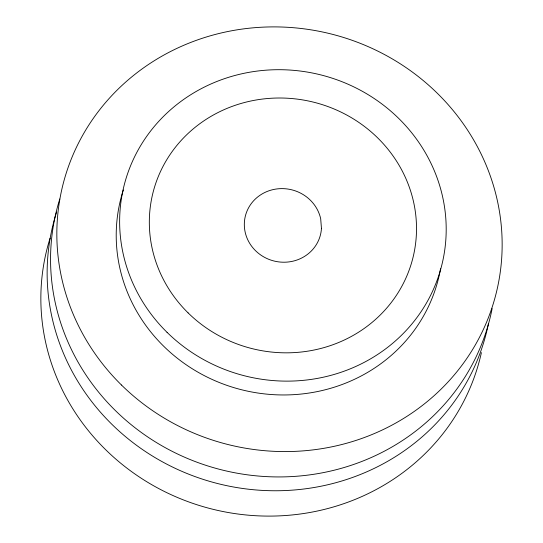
<?xml version="1.0" encoding="UTF-8"?>
<svg xmlns="http://www.w3.org/2000/svg" width="543" height="543" viewBox="0 0 543 543"><rect width="100%" height="100%" fill="white"/><g stroke="black" fill="none" stroke-linecap="round" stroke-linejoin="round"><path stroke-width="0.81" d="M440.536 268.758A163.762 155.21 13.9 0 1 242.056 389.874A163.762 155.21 13.9 0 1 123.363 189.955M481.41 352.597A223.316 211.655 13.9 0 1 208.865 508.241A223.316 211.655 13.9 0 1 50.078 238.194M492.128 308.58A223.316 211.655 13.9 0 1 221.096 469.729A223.316 211.655 13.9 0 1 59.784 199.023M488.374 324.022A223.316 211.655 13.9 0 1 216.406 483.229A223.316 211.655 13.9 0 1 56.608 212.062M321.449 228.399L320.696 218.802A38.709 36.686 13.9 0 0 259.805 195.399A38.709 36.686 13.9 0 0 264.672 257.409A38.709 36.686 13.9 0 0 321.449 228.399M167.034 332.316A163.762 155.21 13.9 0 0 440.475 270.027A163.762 155.21 13.9 0 0 241.241 73.909A163.762 155.21 13.9 0 0 167.034 332.316M188.102 312.883A133.985 126.994 13.9 0 0 411.832 261.916A133.985 126.994 13.9 0 0 248.816 101.453A133.985 126.994 13.9 0 0 188.102 312.883M121.469 385.014A223.316 211.655 13.9 0 0 494.347 300.075A223.316 211.655 13.9 0 0 222.664 32.634A223.316 211.655 13.9 0 0 121.469 385.014"/></g></svg>
